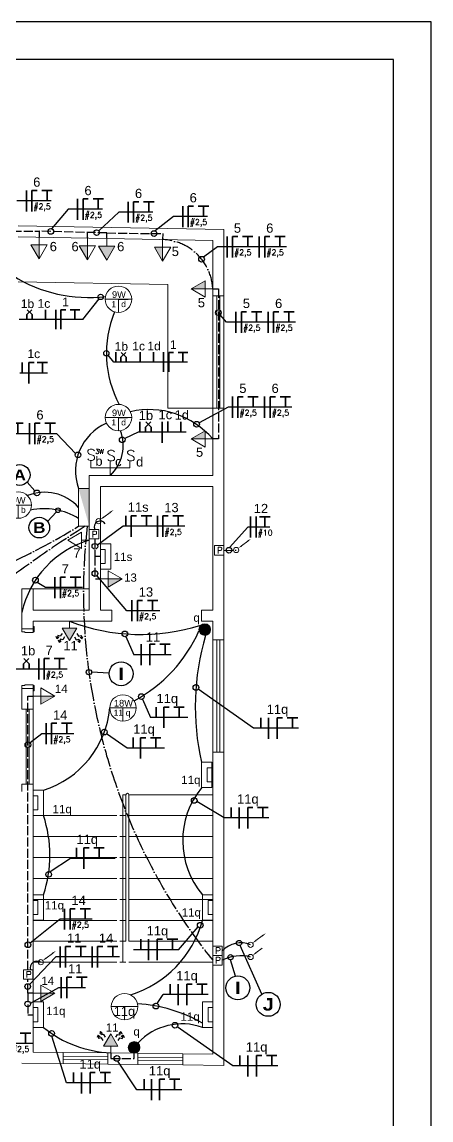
# Model space of a CAD drawing. Header units: millimetres. Extents: x 18652 to 51407, y 18252 to 30404.
# Drawn here: x 34744 to 35291, y 19754 to 21222 of the extents above; entities that cross this region are included whole.
import ezdxf
from ezdxf.enums import TextEntityAlignment as Align

# ---------------------------------------------------------------- set-up
doc = ezdxf.new("R2010")
doc.units = ezdxf.units.MM
doc.linetypes.add('ACAD_ISO02W100', pattern=[15, 12, -3])
doc.linetypes.add('ACAD_ISO04W100', pattern=[30, 24, -3, 0, -3])
for name, color, linetype, lineweight in [('ARQ09252C', 252, 'Continuous', 9), ('EJEL05130C', 130, 'Continuous', 30), ('EJEL0550C', 50, 'Continuous', 35), ('EJEL0580C', 80, 'Continuous', 9), ('EJEL09210C', 210, 'Continuous', 9), ('EJEL25170C', 170, 'Continuous', 25), ('EJEL25170T', 170, 'ACAD_ISO02W100', 25), ('EJEL25170TP', 1, 'ACAD_ISO04W100', 25), ('EJEL3040C', 40, 'Continuous', 9), ('EJELFORMATO', 170, 'Continuous', 25)]:
    doc.layers.add(name, color=color, linetype=linetype, lineweight=lineweight)
doc.styles.add('M_abG50', font='', dxfattribs={"width": 1.1, "height": 0.13})
doc.styles.add('ROMANSI', font='RomanS')
doc.styles.add('SR60', font='simplex', dxfattribs={"height": 0.15})
doc.styles.add('SR80', font='SIMPLEX', dxfattribs={"height": 0.1})
doc.styles.get("Standard").update_dxf_attribs({"font": 'arial.ttf'})
doc.styles.get('M_abG50').set_extended_font_data('Arial Black')

# ---------------------------------------------------------------- blocks, each defined once
blk = doc.blocks.new('arandext')
at = {"layer": 'EJEL0580C', "linetype": 'Continuous'}
for p, q in [((0, 10), (0, 18)), ((0, -10), (0, 10)), ((0, -10), (0, -18))]:
    blk.add_line(p, q, dxfattribs=at)
blk.add_lwpolyline([(0, 18), (14.5, 18), (14.5, -18), (0, -18)], dxfattribs=at)
at = {"layer": 'EJEL0580C'}
blk.add_lwpolyline([(0, 10), (6.5, 10), (6.5, -10), (0, -10)], dxfattribs=at)
blk = doc.blocks.new('TYFYTFTY')
at = {"layer": 'EJEL0580C'}
for q in [(-208, 0), (208, 0), (0, -208)]:
    blk.add_line((0, 0), q, dxfattribs=at)
blk.add_circle((0, 0), 208, dxfattribs=at)
blk = doc.blocks.new('A$C30B02EAA')
at = {"layer": 'EJEL0580C'}
h = blk.add_hatch(color=256, dxfattribs=at)
h.dxf.hatch_style = 1
h.paths.add_polyline_path([(0, 0), (0, -16.9), (28.7, 0)])
for p, q in [((0, 0), (-15.9, 0)), ((0, 0), (0, 16.9)), ((0, 16.9), (0, -16.9)), ((0, 16.9), (28.7, 0)), ((28.7, 0), (0, -16.9)), ((0, 0), (28.7, 0))]:
    blk.add_line(p, q, dxfattribs=at)
blk = doc.blocks.new('A$C358D43A7')
at = {"layer": 'EJEL0580C'}
for p, q in [((0, 0), (-15.9, 0)), ((0, 0), (0, 16.9)), ((0, 16.9), (0, -16.9)), ((0, 16.9), (28.7, 0)), ((28.7, 0), (0, -16.9))]:
    blk.add_line(p, q, dxfattribs=at)
blk = doc.blocks.new('A$C5CDA3447')
at = {"layer": 'EJEL0580C'}
blk.add_line((6.6, 0), (-6.6, 0), dxfattribs=at)
at = {"layer": 'EJEL0580C', "style": 'SR80'}
blk.add_text('S', height=21.2, rotation=270, dxfattribs=at).set_placement((6.6, 7.4))
blk = doc.blocks.new('A$C324C5FD7')
at = {"layer": 'EJEL0580C', "ltscale": 0.015}
h = blk.add_hatch(color=256, dxfattribs=at)
h.dxf.hatch_style = 1
h.paths.add_polyline_path([(11.5, 0, 1), (-11.5, 0, 1)])
at = {"layer": 'EJEL0580C'}
blk.add_circle((0, 0), 11.5, dxfattribs=at)
blk = doc.blocks.new('A$C3819068E')
at = {"layer": 'EJEL0580C', "ltscale": 0.015}
h = blk.add_hatch(color=256, dxfattribs=at)
h.dxf.hatch_style = 1
h.paths.add_polyline_path([(11.5, 0, 1), (-11.5, 0, 1)])
at = {"layer": 'EJEL0580C'}
blk.add_circle((0, 0), 11.5, dxfattribs=at)
blk.add_blockref('A$C324C5FD7', (0, 0), dxfattribs=at)
blk = doc.blocks.new('A$C15267267')
at = {"layer": 'EJEL0580C'}
for p, q in [((-37, -21.2), (-37, 0)), ((37, 0), (-37, 0)), ((37, -21.2), (37, 0)), ((37, -21.2), (-37, -21.2))]:
    blk.add_line(p, q, dxfattribs=at)
blk.add_solid([(37, 0), (37, -21.2), (-37, -21.2)], dxfattribs=at)
blk = doc.blocks.new('A$C51C8040F')
at = {"layer": 'EJEL0580C'}
h = blk.add_hatch(color=256, dxfattribs=at)
h.dxf.hatch_style = 1
h.paths.add_polyline_path([(0, -16.9), (28.7, 0), (0, 16.9)])
for p, q in [((0, 0), (-15.9, 0)), ((0, 0), (0, 16.9)), ((0, 16.9), (0, -16.9)), ((0, 16.9), (28.7, 0)), ((28.7, 0), (0, -16.9))]:
    blk.add_line(p, q, dxfattribs=at)
blk = doc.blocks.new('A$C71E37391')
at = {"layer": 'EJEL0550C', "ltscale": 0.015}
for p, q in [((7, 14), (-7, 14)), ((0, 0), (0, 14))]:
    blk.add_line(p, q, dxfattribs=at)
blk = doc.blocks.new('A$C1116134A')
at = {"layer": 'EJEL0550C', "ltscale": 0.015}
for p, q in [((0, -14), (0, 14)), ((0, 14), (7, 14))]:
    blk.add_line(p, q, dxfattribs=at)
blk = doc.blocks.new('A$C33D512FD')
at = {"layer": 'EJEL0550C', "ltscale": 0.015}
for p, q in [((-3.8, 7), (3.3, 14)), ((-3.8, 0), (-3.8, 7)), ((3.8, 7), (-3.3, 14)), ((3.8, 0), (3.8, 7))]:
    blk.add_line(p, q, dxfattribs=at)
blk = doc.blocks.new('A$C633F4938')
at = {"layer": 'EJEL0580C', "linetype": 'ByBlock', "lineweight": -2}
blk.add_line((10.5, 8.1), (22.8, 17.5), dxfattribs=at)
at = {"layer": 'EJEL0580C'}
blk.add_circle((0, 0), 5.13, dxfattribs=at)
for points in [[(21.9, 18.6), (29.5, 22.3), (23.6, 16.4)], [(11.3, 7), (3.7, 3.3), (9.6, 9.2)]]:
    blk.add_solid(points, dxfattribs=at)
blk = doc.blocks.new('A$C4247474B')
at = {"layer": 'EJEL0580C'}
for p, q in [((0, 0), (31.7, 0)), ((0, 0), (0, -31.7)), ((31.7, 0), (31.7, -31.7)), ((0, -31.7), (31.7, -31.7))]:
    blk.add_line(p, q, dxfattribs=at)
at = {"layer": 'EJEL0580C', "style": 'SR80'}
blk.add_text('P', height=21.2, rotation=270, dxfattribs=at).set_placement((5.5, -8.3))
blk = doc.blocks.new('A$C1F842686')
at = {"layer": 'EJEL0580C', "linetype": 'ByBlock', "lineweight": -2}
blk.add_line((10.5, 8.1), (22.8, 17.5), dxfattribs=at)
at = {"layer": 'EJEL0580C'}
blk.add_circle((0, 0), 5.13, dxfattribs=at)
blk.add_solid([(11.3, 7), (3.7, 3.3), (9.6, 9.2)], dxfattribs=at)
blk = doc.blocks.new('Tomada para iluminação de emergência')
at = {"layer": 'EJEL25170TP'}
for p, q in [((-0.221, 0.313), (-0.238, 0.272)), ((-0.207, 0.254), (-0.221, 0.313)), ((-0.221, 0.313), (-0.188, 0.284)), ((-0.163, 0.265), (-0.207, 0.254)), ((-0.179, 0.376), (-0.195, 0.335)), ((-0.165, 0.317), (-0.179, 0.376)), ((-0.179, 0.376), (-0.146, 0.346)), ((-0.121, 0.327), (-0.165, 0.317)), ((-0.132, 0.217), (-0.163, 0.265)), ((-0.09, 0.279), (-0.121, 0.327)), ((0.089, 0.279), (0.12, 0.327)), ((0.12, 0.327), (0.164, 0.317)), ((0.131, 0.217), (0.162, 0.265)), ((0.178, 0.376), (0.145, 0.346)), ((0.162, 0.265), (0.207, 0.254)), ((0.164, 0.317), (0.178, 0.376)), ((0.178, 0.376), (0.195, 0.335)), ((0.22, 0.313), (0.187, 0.284)), ((0.207, 0.254), (0.22, 0.313)), ((0.22, 0.313), (0.237, 0.272))]:
    blk.add_line(p, q, dxfattribs=at)
at = {"layer": 'EJEL0580C', "xscale": 0.0076, "yscale": 0.0076, "zscale": 0.0076, "rotation": 90}
blk.add_blockref('A$C51C8040F', (0, 0.121), dxfattribs=at)

msp = doc.modelspace()

# ---------------------------------------------------------------- linework, layer by layer
at = {"layer": 'ARQ09252C'}
for p, q in [((35014.3, 20944.6), (34739.4, 20949.5)), ((35014.3, 20855.6), (35014.3, 20944.6)), ((34999.3, 20929.9), (34739.4, 20934.5)), ((34999.3, 20855.7), (34999.3, 20929.9)), ((34939.3, 20870.9), (34739.4, 20874.5)), ((34939.3, 20870.9), (34939.3, 20705.7)), ((34999.3, 20855.7), (35014.3, 20855.6)), ((34999.3, 20855.7), (34999.3, 20705.7)), ((35004.8, 20855.7), (35004.8, 20705.6)), ((35008.8, 20855.6), (35008.8, 20705.6)), ((35014.3, 20705.6), (35014.3, 20855.6)), ((34939.3, 20705.7), (34999.3, 20705.7)), ((34999.3, 20615.7), (34999.3, 20705.7)), ((34999.3, 20705.7), (35014.3, 20705.6)), ((35014.3, 20395.7), (35014.3, 20705.6)), ((34834.3, 20615.7), (34999.3, 20615.7)), ((34834.3, 20615.7), (34834.3, 20463.8)), ((35014.3, 20435.7), (35014.3, 20615.7)), ((34849.3, 20435.7), (34849.3, 20600.7)), ((34849.3, 20600.7), (34999.3, 20600.7)), ((34999.3, 20435.7), (34999.3, 20600.7)), ((34744.3, 20463.8), (34744.3, 20410.7)), ((34744.3, 20463.8), (34759.3, 20463.8)), ((34759.3, 20435.7), (34759.3, 20463.8)), ((34759.3, 20463.8), (34834.3, 20463.8)), ((34834.3, 20463.8), (34834.3, 20435.7)), ((34834.3, 20435.7), (34759.3, 20435.7)), ((34864.3, 20435.7), (34849.3, 20435.7)), ((34864.3, 20435.7), (34864.3, 20420.7)), ((34984.3, 20435.7), (34999.3, 20435.7)), ((34984.3, 20435.7), (34984.3, 20420.7)), ((34759.3, 20410.7), (34744.3, 20410.7)), ((34984.3, 20420.7), (34999.3, 20420.7)), ((34999.3, 20420.7), (34999.3, 20395.7)), ((34999.3, 20395.7), (35014.3, 20395.7)), ((34999.3, 20395.7), (34999.3, 20245.7)), ((35004.8, 20395.7), (35004.8, 20245.7)), ((35008.8, 20395.7), (35008.8, 20245.7)), ((35014.3, 20245.7), (35014.3, 20395.7)), ((34744.3, 20330.7), (34744.3, 20302.9)), ((34759.3, 20330.7), (34744.3, 20330.7)), ((34744.3, 20302.9), (34759.3, 20302.9)), ((34749.8, 20302.9), (34749.8, 20202.9)), ((34753.8, 20302.9), (34753.8, 20202.9)), ((34759.3, 20302.9), (34759.3, 20202.9)), ((34999.3, 19842), (34999.3, 20245.7)), ((34999.3, 20245.7), (35014.3, 20245.7)), ((35014.3, 19826.8), (35014.3, 20245.7)), ((34744.3, 20202.9), (34744.3, 20192.9)), ((34744.3, 20202.9), (34759.3, 20202.9)), ((34799.3, 19844.1), (34759.3, 19844.5)), ((34799.3, 19844.1), (34799.2, 19829.1)), ((34799.3, 19844.1), (34859.3, 19843.5)), ((34799.3, 19838.6), (34859.3, 19838)), ((34859.3, 19843.5), (34859.2, 19828.5)), ((34899.3, 19843), (34859.3, 19843.5)), ((34899.3, 19843), (34899.2, 19828)), ((34899.3, 19843), (34959.3, 19842.4)), ((34899.3, 19837.5), (34959.3, 19836.9)), ((34959.3, 19842.4), (34959.2, 19827.4)), ((34999.3, 19842), (34959.3, 19842.4)), ((34799.2, 19829.1), (34744.3, 19829.7)), ((34799.2, 19834.6), (34859.2, 19834)), ((34799.2, 19829.1), (34859.2, 19828.5)), ((34899.2, 19828), (34859.2, 19828.5)), ((34899.2, 19833.5), (34959.2, 19832.9)), ((34899.2, 19828), (34959.2, 19827.4)), ((35014.3, 19826.8), (34959.2, 19827.4))]:
    msp.add_line(p, q, dxfattribs=at)
at = {"layer": 'ARQ09252C', "ltscale": 0.03}
for p, q in [((34879.3, 19964.7), (34879.3, 20188.7)), ((34871.3, 20160.7), (34759.3, 20160.7)), ((34879.3, 20160.7), (34875.3, 20160.7)), ((34871.3, 20132.7), (34759.3, 20132.7)), ((34879.3, 20132.7), (34875.3, 20132.7)), ((34871.3, 20104.7), (34759.3, 20104.7)), ((34879.3, 20104.7), (34875.3, 20104.7)), ((34871.3, 20076.7), (34759.3, 20076.7)), ((34879.3, 20076.7), (34875.3, 20076.7)), ((34871.3, 20048.7), (34759.3, 20048.7)), ((34879.3, 20048.7), (34875.3, 20048.7)), ((34871.3, 20020.7), (34759.3, 20020.7)), ((34879.3, 20020.7), (34875.3, 20020.7)), ((34871.3, 19992.7), (34759.3, 19992.7)), ((34879.3, 19992.7), (34875.3, 19992.7)), ((34871.3, 19964.7), (34759.3, 19964.7)), ((34879.3, 19964.7), (34875.3, 19964.7)), ((34883.3, 19964.7), (34879.3, 19964.7)), ((34999.3, 19964.7), (34887.3, 19964.7))]:
    msp.add_line(p, q, dxfattribs=at)
at = {"layer": 'ARQ09252C', "ltscale": 15}
for p, q in [((34883.3, 20188.7), (34879.3, 20188.7)), ((34883.3, 19992.7), (34883.3, 20188.7)), ((34887.3, 19992.7), (34887.3, 20188.7)), ((34999.3, 20188.7), (34887.3, 20188.7)), ((34883.3, 20160.7), (34879.3, 20160.7)), ((34999.3, 20160.7), (34887.3, 20160.7)), ((34883.3, 20132.7), (34879.3, 20132.7)), ((34999.3, 20132.7), (34887.3, 20132.7)), ((34883.3, 20104.7), (34879.3, 20104.7)), ((34999.3, 20104.7), (34887.3, 20104.7)), ((34883.3, 20076.7), (34879.3, 20076.7)), ((34999.3, 20076.7), (34887.3, 20076.7)), ((34883.3, 20048.7), (34879.3, 20048.7)), ((34999.3, 20048.7), (34887.3, 20048.7)), ((34883.3, 20020.7), (34879.3, 20020.7)), ((34999.3, 20020.7), (34887.3, 20020.7)), ((34883.3, 19992.7), (34879.3, 19992.7)), ((34999.3, 19992.7), (34887.3, 19992.7))]:
    msp.add_line(p, q, dxfattribs=at)
at = {"layer": 'ARQ09252C'}
for points in [[(34759.3, 20410.7), (34744.3, 20410.7), (34744.3, 20406.7), (34748.3, 20406.7), (34748.3, 20405.7), (34759.3, 20405.7), (34759.3, 20410.7)], [(34864.3, 20420.7), (34759.3, 20420.7), (34759.3, 20410.7)], [(34759.3, 20330.7), (34744.3, 20330.7), (34744.3, 20334.7), (34748.3, 20334.7), (34748.3, 20335.7), (34759.3, 20335.7), (34759.3, 20330.7)], [(34759.3, 20330.7), (34759.3, 20302.9)], [(34759.3, 20202.9), (34759.3, 19844.5)]]:
    msp.add_lwpolyline(points, dxfattribs=at)
for points in [[(34760.8, 20406.7), (34760.8, 20413.7), (34759.3, 20413.7), (34759.3, 20406.7)], [(34760.8, 20327.7), (34760.8, 20334.7), (34759.3, 20334.7), (34759.3, 20327.7)]]:
    msp.add_lwpolyline(points, close=True, dxfattribs=at)
at = {"layer": 'ARQ09252C', "ltscale": 15}
msp.add_arc((34885.3, 20188.7), 2, 0, 180, dxfattribs=at)
at = {"layer": 'EJEL05130C', "ltscale": 0.2}
for p, q in [((34783.4, 20982.7), (34737.6, 20982.7)), ((34806.1, 20971.5), (34783.8, 20945.6)), ((34851.9, 20971.5), (34806.1, 20971.5)), ((34873.6, 20967.7), (34846.9, 20942.9)), ((34919.4, 20967.7), (34873.6, 20967.7)), ((34946.7, 20961.8), (34922.2, 20942.6)), ((34992.5, 20961.8), (34946.7, 20961.8)), ((35005.8, 20921.3), (34987, 20907.6)), ((35097.8, 20921.3), (35005.8, 20921.3)), ((34825.6, 20824.2), (34847.3, 20851.6)), ((34825.6, 20824.2), (34740.5, 20824.3)), ((35017.8, 20820.5), (35009.3, 20830.4)), ((35109.7, 20820.5), (35017.8, 20820.5)), ((34867.2, 20767.2), (34859.4, 20776.4)), ((34965.5, 20767.2), (34867.2, 20767.2)), ((34778.6, 20752.5), (34741.5, 20752.5)), ((35019.8, 20706.9), (34981, 20686.1)), ((35105, 20706.9), (35019.8, 20706.9)), ((34790.7, 20671.5), (34704.7, 20671.5)), ((34815.9, 20645), (34790.7, 20671.5)), ((34899.6, 20673.4), (34881.8, 20664.9)), ((34963.8, 20673.4), (34899.6, 20673.4)), ((34962.2, 20547.6), (34879.8, 20547.6)), ((35046.3, 20546.5), (35021.6, 20519.3)), ((35075.6, 20546.5), (35046.3, 20546.5)), ((34775.7, 20465.6), (34764.8, 20472.7)), ((34825.1, 20465.6), (34775.7, 20465.6)), ((34928.6, 20434.6), (34884.5, 20434.6)), ((34943.8, 20375.9), (34893.9, 20375.9)), ((34804.8, 20356.7), (34721.8, 20356.7)), ((34860.8, 20351.4), (34837.4, 20352.6)), ((34965.9, 20292), (34915.9, 20292)), ((34813.5, 20270.2), (34770.9, 20270.2)), ((35113.9, 20277.6), (35054, 20277.6)), ((34934.7, 20251), (34884.8, 20251)), ((35074.4, 20157.7), (35014.5, 20157.7)), ((34868.9, 20103.5), (34809, 20103.5)), ((34838.1, 20022.3), (34795.5, 20022.3)), ((35064.9, 19922), (35036, 19987.2)), ((34754.6, 19934.9), (34789.6, 19971.8)), ((34832.2, 19971.8), (34789.6, 19971.8)), ((34874.9, 19971.8), (34832.2, 19971.8)), ((34953.5, 19981.4), (34893.6, 19981.4)), ((35029.8, 19946.2), (35023.1, 19967.8)), ((34924.9, 19909.5), (34933.1, 19921.4)), ((34993.1, 19921.4), (34933.1, 19921.4)), ((34758.3, 19856), (34708.9, 19856)), ((35086.1, 19826), (35026.2, 19826)), ((34863.7, 19803.3), (34803.8, 19803.3)), ((34957.9, 19794.3), (34898, 19794.3))]:
    msp.add_line(p, q, dxfattribs=at)
at = {"layer": 'EJEL05130C'}
for p, q in [((34873.3, 20851.2), (34886.2, 20851.2)), ((34873.3, 20693), (34885.3, 20693)), ((34761.7, 20595.1), (34751.4, 20606.6)), ((34790.3, 20567), (34778.5, 20554.2)), ((34879.8, 20547.6), (34845.4, 20522.2)), ((34884.5, 20434.6), (34844.5, 20481.8)), ((34883.1, 20400.3), (34893.9, 20375.9)), ((35054, 20277.6), (34979.9, 20329.9)), ((34905.2, 20316.4), (34915.9, 20292)), ((34770.9, 20270.2), (34755.3, 20257.9)), ((34884.8, 20251), (34857.5, 20270.3)), ((35014.5, 20157.7), (34978.1, 20179.7)), ((34809, 20103.5), (34782, 20085.5)), ((34795.5, 20022.3), (34755.3, 19990.4)), ((34953.5, 19981.4), (34979.6, 20011.9)), ((34755.6, 19910), (34793.5, 19930.8)), ((34793.5, 19930.8), (34829.1, 19930.8)), ((35026, 19826), (34951.9, 19878.3)), ((34803.8, 19803.3), (34784.3, 19865.7)), ((34898, 19794.3), (34872.4, 19832.3))]:
    msp.add_line(p, q, dxfattribs=at)
at = {"layer": 'EJEL05130C', "ltscale": 0.001}
for centre, radius in [((34782.8, 20941.9), 3.8), ((34844.1, 20940.3), 3.8), ((34920.8, 20939.1), 3.8), ((34984.4, 20904.8), 3.8), ((34849.5, 20854.4), 3.54), ((35006.8, 20833.3), 3.8), ((34857.1, 20779), 3.54), ((34977.7, 20684.2), 3.8), ((34878.3, 20663.4), 3.8), ((34819.2, 20643.1), 3.8), ((34764.3, 20592.3), 3.8), ((34792.4, 20569.1), 3.03), ((34841.8, 20520.9), 3.8), ((35021, 20515.6), 3.8), ((34841.8, 20484.5), 3.8), ((34762.3, 20475.6), 3.8), ((34881.8, 20403.8), 3.8), ((34833.8, 20352.6), 3.53), ((34903.9, 20319.9), 3.8), ((34976.8, 20332.1), 3.8), ((34854.4, 20272.5), 3.8), ((34752.3, 20255.6), 3.8), ((34974.5, 20181), 3.8), ((34780, 20082.2), 3.8), ((34982.6, 20014.2), 3.8), ((34752.3, 19988), 3.8), ((35034.5, 19990.4), 3.53), ((35023.1, 19971.4), 3.53), ((34752, 19932.2), 3.8), ((34752, 19908.9), 3.8), ((34923.4, 19906), 3.8), ((34948.8, 19880.5), 3.8), ((34783.9, 19869.5), 3.8), ((34871.2, 19836), 3.8)]:
    msp.add_circle(centre, radius, dxfattribs=at)
at = {"layer": 'EJEL05130C'}
for centre, radius in [((34741.3, 20616.3), 13.9), ((34767.5, 20545.9), 13.8), ((34876.8, 20350.5), 16), ((35032.8, 19930.4), 16), ((35073.5, 19908.4), 16)]:
    msp.add_circle(centre, radius, dxfattribs=at)
at = {"layer": 'EJEL0550C', "ltscale": 0.015}
for p, q in [((34750.2, 20968.7), (34750.2, 20996.8)), ((34818.7, 20957.4), (34818.7, 20985.5)), ((34886.2, 20953.7), (34886.2, 20981.7)), ((34959.3, 20947.8), (34959.3, 20975.9)), ((35018.4, 20907.3), (35018.4, 20935.3)), ((35061.5, 20907.3), (35061.5, 20935.3)), ((34775.6, 20824.2), (34775.6, 20837.3)), ((34789.4, 20811.1), (34789.4, 20837.3)), ((35030.3, 20806.5), (35030.3, 20834.6)), ((35073.4, 20806.5), (35073.4, 20834.6)), ((34869.6, 20767.2), (34869.6, 20780.3)), ((34902.2, 20767.2), (34902.2, 20780.3)), ((34919.9, 20767.2), (34919.9, 20780.3)), ((34933.6, 20754.1), (34933.6, 20780.3)), ((34744.7, 20752.5), (34744.7, 20766.6)), ((34753.6, 20766.6), (34760.6, 20766.6)), ((34753.6, 20752.5), (34753.6, 20766.6)), ((34778.6, 20766.6), (34764.6, 20766.6)), ((34771.6, 20752.5), (34771.6, 20766.6)), ((34771.6, 20766.6), (34778.6, 20766.6)), ((34753.6, 20738.5), (34753.6, 20752.5)), ((35025.6, 20692.9), (35025.6, 20721)), ((35068.7, 20692.9), (35068.7, 20721)), ((34754.4, 20657.4), (34754.4, 20685.5)), ((34901.9, 20673.4), (34901.9, 20687.4)), ((34931.7, 20659.4), (34931.7, 20687.4)), ((34939.3, 20673.6), (34939.3, 20687.7)), ((34956.8, 20673.4), (34956.8, 20687.4)), ((34883.1, 20547.6), (34883.1, 20561.6)), ((34925.4, 20533.5), (34925.4, 20561.6)), ((35049.9, 20532.5), (35049.9, 20560.6)), ((35057.2, 20532.5), (35057.2, 20560.6)), ((34788.3, 20451.6), (34788.3, 20479.7)), ((34891.3, 20420.6), (34891.3, 20448.7)), ((34903.7, 20361.9), (34903.7, 20389.9)), ((34766.7, 20342.7), (34766.7, 20370.7)), ((34923.9, 20292), (34923.9, 20306)), ((34776.7, 20256.2), (34776.7, 20284.2)), ((35063.4, 20277.6), (35063.4, 20291.6)), ((35074, 20263.6), (35074, 20291.6)), ((34892.8, 20251), (34892.8, 20265.1)), ((35023.9, 20157.7), (35023.9, 20171.7)), ((35034.5, 20143.6), (35034.5, 20171.7)), ((34817, 20103.5), (34817, 20117.6)), ((34801.3, 20008.3), (34801.3, 20036.3)), ((34795.4, 19957.8), (34795.4, 19985.8)), ((34838, 19957.8), (34838, 19985.8)), ((34903, 19981.4), (34903, 19995.4)), ((34913.6, 19967.4), (34913.6, 19995.4)), ((34796.8, 19916.8), (34796.8, 19944.8)), ((34942.5, 19921.4), (34942.5, 19935.5)), ((34953.1, 19907.4), (34953.1, 19935.5)), ((35035.6, 19826), (35035.6, 19840)), ((35046.2, 19812), (35046.2, 19840)), ((34813.2, 19803.3), (34813.2, 19817.3)), ((34823.8, 19789.2), (34823.8, 19817.3)), ((34907.5, 19794.3), (34907.5, 19808.3)), ((34917.6, 19780.2), (34917.6, 19808.3))]:
    msp.add_line(p, q, dxfattribs=at)
at = {"layer": 'EJEL0580C'}
for p, q in [((34836.2, 20635.5), (34836.2, 20626)), ((34836.2, 20626), (34888.7, 20626)), ((34862.4, 20626), (34862.4, 20618.1)), ((34862.4, 20618.1), (34862.4, 20615.7))]:
    msp.add_line(p, q, dxfattribs=at)
at = {"layer": 'EJEL25170C'}
for centre, radius, start, end in [((34832.7, 21041.7), 188.1, 237.6496, 277.1412), ((35001.2, 20779), 144.1, 157.4686, 208.3268), ((34914.4, 20592.3), 111.4, 40.3583, 103.0942), ((34885.9, 20621.7), 70.1, 114.1863, 199.6502), ((34824.8, 20655.5), 54.8, 313.4213, 21.3449), ((34774.6, 20532.3), 60.9, 41.9262, 112.0813), ((34774, 20483.7), 87.4, 58.2644, 102.0691), ((34848.7, 20546.9), 7.84, 29.1235, 206.908), ((34870.6, 20404.9), 129.3, 106.3119, 167.6346), ((34903.3, 20668.7), 265.7, 248.939, 287.5327), ((34802.1, 20486.6), 195.3, 298.115, 336.2424), ((35314.7, 20306.5), 338.7, 163.6822, 192.6741), ((34734.7, 20316.4), 127.5, 287.4987, 354.7319), ((35071.6, 20127.3), 112.4, 140.9616, 220.1175), ((34614.7, 20107.8), 167, 341.5209, 18.4791), ((34844.9, 20060.1), 146.2, 287.8577, 344.3656), ((35037.1, 19955.8), 34.8, 68.3078, 136.133), ((35036.7, 19919.7), 53.6, 75.6982, 117.466), ((34764.5, 19957), 9.26, 56.3359, 195.6889), ((34887.9, 19713.2), 196.1, 60.107, 86.8294), ((34958.2, 19801.9), 80.4, 70.0749, 137.0556), ((34869.8, 19997.4), 154.1, 231.1164, 267.4545)]:
    msp.add_arc(centre, radius, start, end, dxfattribs=at)
at = {"layer": 'EJEL25170T'}
for p, q in [((34716.7, 20942.4), (34767.4, 20942.3)), ((34857.8, 20939.9), (34767.1, 20942.3)), ((34767.4, 20942.3), (34767.1, 20934)), ((34831.8, 20932.9), (34831.8, 20939.9)), ((34857.6, 20932.4), (34857.8, 20939.9)), ((34857.8, 20939.9), (34932.3, 20939)), ((34932.4, 20939), (34932.3, 20931.1)), ((34999.3, 20865), (35006.8, 20865)), ((35006.8, 20865), (35006.8, 20664.5)), ((35006.8, 20664.5), (34999.3, 20664.5)), ((34841.7, 20530.7), (34841.8, 20507.3)), ((35014.3, 20515.5), (35030.6, 20515.7)), ((34841.8, 20507.3), (34841.8, 20477.3)), ((34849.3, 20507.3), (34842.4, 20507.3)), ((34842.4, 20477.3), (34849.3, 20477.3)), ((34752.3, 20320.7), (34759.3, 20320.7)), ((34752.3, 19954.5), (34752.3, 20320.7)), ((34752, 19923.3), (34752, 19942)), ((34752, 19923.3), (34752, 19942)), ((34759.3, 19923.3), (34752, 19923.3)), ((34752, 19923.3), (34752, 19894.5)), ((34759.3, 19923.3), (34752, 19923.3)), ((34752, 19923.3), (34752, 19894.5)), ((34752, 19894.5), (34759.3, 19894.5)), ((34752, 19894.5), (34759.3, 19894.5)), ((34862.9, 19843.5), (34862.9, 19836)), ((34894.2, 19836), (34894.2, 19843)), ((34862.9, 19836), (34894.2, 19836))]:
    msp.add_line(p, q, dxfattribs=at)
at = {"layer": 'EJEL25170TP'}
for centre, radius, start, end in [((34930, 20861.7), 69.4, 2.7326, 88.0601), ((34356.4, 21299.5), 883.2, 254.4169, 301.661), ((35673.9, 19205.9), 1585.7, 122.1989, 152.3443), ((35614.5, 20459.7), 788, 173.5833, 218.6759)]:
    msp.add_arc(centre, radius, start, end, dxfattribs=at)
at = {"layer": 'EJELFORMATO', "color": 7}
msp.add_lwpolyline([(31086.1, 18252), (35291.1, 18252), (35291.1, 21222), (31086.1, 21222)], close=True, dxfattribs=at)
at = {"layer": 'EJELFORMATO'}
msp.add_lwpolyline([(35241.1, 18302), (35241.1, 21172), (31211.1, 21172), (31211.1, 18302)], close=True, dxfattribs=at)

# ---------------------------------------------------------------- block references
at = {"layer": 'EJEL0550C'}
for name, p in [('A$C1116134A', (34757.5, 20982.7)), ('A$C71E37391', (34777.8, 20982.7)), ('A$C1116134A', (34826, 20971.5)), ('A$C71E37391', (34846.3, 20971.5)), ('A$C1116134A', (34893.5, 20967.7)), ('A$C71E37391', (34913.8, 20967.7)), ('A$C1116134A', (34966.6, 20961.8)), ('A$C71E37391', (34986.9, 20961.8)), ('A$C1116134A', (35025.7, 20921.3)), ('A$C71E37391', (35046, 20921.3)), ('A$C1116134A', (35068.8, 20921.3)), ('A$C71E37391', (35089.1, 20921.3)), ('A$C1116134A', (35037.6, 20820.5)), ('A$C71E37391', (35057.9, 20820.5)), ('A$C1116134A', (35080.7, 20820.5)), ('A$C71E37391', (35101.1, 20820.5)), ('A$C1116134A', (35032.9, 20706.9)), ('A$C71E37391', (35053.2, 20706.9)), ('A$C1116134A', (35076, 20706.9)), ('A$C71E37391', (35096.4, 20706.9)), ('A$C71E37391', (34738.9, 20671.5)), ('A$C1116134A', (34761.7, 20671.5)), ('A$C71E37391', (34782, 20671.5)), ('A$C33D512FD', (34913.2, 20673.4)), ('A$C1116134A', (34890.3, 20547.6)), ('A$C71E37391', (34910.7, 20547.6)), ('A$C1116134A', (34932.6, 20547.6)), ('A$C71E37391', (34953, 20547.6)), ('A$C71E37391', (35069, 20546.5)), ('A$C1116134A', (34795.6, 20465.6)), ('A$C71E37391', (34815.9, 20465.6)), ('A$C1116134A', (34898.6, 20434.6)), ('A$C71E37391', (34918.9, 20434.6)), ('A$C1116134A', (34915.3, 20375.9)), ('A$C71E37391', (34935.6, 20375.9)), ('A$C33D512FD', (34750.3, 20356.7)), ('A$C1116134A', (34774, 20356.7)), ('A$C71E37391', (34794.3, 20356.7)), ('A$C1116134A', (34933.9, 20292)), ('A$C71E37391', (34954.3, 20292)), ('A$C1116134A', (34783.9, 20270.2)), ('A$C71E37391', (34804.3, 20270.2)), ('A$C1116134A', (35085.5, 20277.6)), ('A$C71E37391', (35105.9, 20277.6)), ('A$C1116134A', (34902.8, 20251)), ('A$C71E37391', (34923.1, 20251)), ('A$C1116134A', (35046, 20157.7)), ('A$C71E37391', (35066.3, 20157.7)), ('A$C1116134A', (34827, 20103.5)), ('A$C71E37391', (34847.3, 20103.5)), ('A$C1116134A', (34808.6, 20022.3)), ('A$C71E37391', (34828.9, 20022.3)), ('A$C1116134A', (34802.7, 19971.8)), ('A$C71E37391', (34823, 19971.8)), ('A$C1116134A', (34845.3, 19971.8)), ('A$C71E37391', (34865.6, 19971.8)), ('A$C1116134A', (34925.1, 19981.4)), ('A$C71E37391', (34945.5, 19981.4)), ('A$C1116134A', (34804.1, 19930.8)), ('A$C71E37391', (34824.4, 19930.8)), ('A$C1116134A', (34964.7, 19921.4)), ('A$C71E37391', (34985, 19921.4)), ('A$C71E37391', (34749.1, 19856)), ('A$C1116134A', (35057.7, 19826)), ('A$C71E37391', (35078.1, 19826)), ('A$C1116134A', (34835.3, 19803.3)), ('A$C71E37391', (34855.7, 19803.3)), ('A$C1116134A', (34928.1, 19794.3)), ('A$C71E37391', (34948.4, 19794.3))]:
    msp.add_blockref(name, p, dxfattribs=at)
at = {"layer": 'EJEL0550C', "xscale": 0.9328630995011489, "yscale": 0.9328630995011489, "zscale": 0.9328630995011489}
for name, p in [('A$C33D512FD', (34754.5, 20824.2)), ('A$C1116134A', (34796.2, 20824.2)), ('A$C71E37391', (34815.2, 20824.2)), ('A$C33D512FD', (34880, 20767.2)), ('A$C1116134A', (34940.4, 20767.2)), ('A$C71E37391', (34959.4, 20767.2))]:
    msp.add_blockref(name, p, dxfattribs=at)
at = {"layer": 'EJEL0580C'}
for name, p, xscale, yscale, zscale, rotation in [('A$C30B02EAA', (34767.1, 20923.8), 0.645886, 0.645886, 0.645886, 270), ('A$C30B02EAA', (34831.8, 20922.6), 0.645886, 0.645886, 0.645886, 270), ('A$C51C8040F', (34857.6, 20922.2), 0.645886, 0.645886, 0.645886, 270), ('A$C30B02EAA', (34932.3, 20920.8), 0.645886, 0.645886, 0.645886, 270), ('A$C30B02EAA', (34989.1, 20865), 0.645886, 0.645886, 0.645886, 180), ('A$C30B02EAA', (34989.1, 20664.5), 0.645886, 0.645886, 0.645886, 180), ('A$C5CDA3447', (34862.4, 20630.5), 0.67988, 0.67988, 0.67988, 90), ('A$C5CDA3447', (34888.7, 20630.5), 0.67988, 0.67988, 0.67988, 89.99999999999999), ('A$C15267267', (34819.9, 20572.9), 0.67988, 0.67988, 0.67988, 90), ('A$C358D43A7', (34824.1, 20529), 0.645886, 0.645886, 0.645886, 180), ('arandext', (34998, 20215.2), 0.9475441421562776, 0.9475441421562776, 0.9475441421562776, 180), ('arandext', (34999.3, 20037.8), 0.9475441421562776, 0.9475441421562776, 0.9475441421562776, 180), ('arandext', (34999.3, 19894.5), 0.9475441421562776, 0.9475441421562776, 0.9475441421562776, 180)]:
    msp.add_blockref(name, p, dxfattribs=dict(at, xscale=xscale, yscale=yscale, zscale=zscale, rotation=rotation))
for name, p, xscale, yscale, zscale in [('A$C633F4938', (34846.6, 20554.4), 0.67988, 0.67988, 0.67988), ('A$C633F4938', (35030.6, 20515.9), 0.67988, 0.67988, 0.67988), ('arandext', (34849.3, 20507.3), 0.9475441421562776, 0.9475441421562776, 0.9475441421562776), ('A$C30B02EAA', (34859.6, 20477.3), 0.645886, 0.645886, 0.645886), ('A$C3819068E', (34988.6, 20409.5), 0.67988, 0.67988, 0.67988), ('A$C30B02EAA', (34769.6, 20320.7), 0.645886, 0.645886, 0.645886), ('arandext', (34759.3, 20177.8), 0.9475441421562776, 0.9475441421562776, 0.9475441421562776), ('arandext', (34759.3, 20037.8), 0.9475441421562776, 0.9475441421562776, 0.9475441421562776), ('A$C633F4938', (35049.9, 19988.1), 0.67988, 0.67988, 0.67988), ('A$C633F4938', (34769.6, 19964.7), 0.67988, 0.67988, 0.67988), ('A$C1F842686', (35049.9, 19971.7), 0.67988, 0.67988, 0.67988), ('A$C30B02EAA', (34769.6, 19923.3), 0.645886, 0.645886, 0.645886), ('arandext', (34759.3, 19894.5), 0.9475441421562776, 0.9475441421562776, 0.9475441421562776), ('A$C324C5FD7', (34894.2, 19850.8), 0.67988, 0.67988, 0.67988)]:
    msp.add_blockref(name, p, dxfattribs=dict(at, xscale=xscale, yscale=yscale, zscale=zscale))
at = {"layer": 'EJEL09210C', "xscale": 0.3973308459547795, "yscale": 0.3973308459547795, "zscale": 0.3973308459547795, "rotation": 90}
for p in [(34834.3, 20530.7), (35001.7, 20509.2), (34999.3, 19973.6), (34999.3, 19961), (34746.2, 19941.9)]:
    msp.add_blockref('A$C4247474B', p, dxfattribs=at)
at = {"layer": 'EJEL25170TP', "xscale": 75.46928999251448, "yscale": 75.46928999251448, "zscale": 75.46928999251448, "rotation": 180}
msp.add_blockref('Tomada para iluminação de emergência', (34807.8, 20420.7), dxfattribs=at)
at = {"layer": 'EJEL25170TP', "xscale": 75.46928999251448, "yscale": 75.46928999251448, "zscale": 75.46928999251448}
msp.add_blockref('Tomada para iluminação de emergência', (34862.9, 19843.5), dxfattribs=at)
at = {"layer": 'EJEL3040C', "xscale": 0.08498500000000002, "yscale": 0.08498500000000002, "zscale": 0.08498500000000002}
for p in [(34873.3, 20851.2), (34873.3, 20693), (34739.4, 20576), (34879.3, 20304.7), (34881.4, 19905.3)]:
    msp.add_blockref('TYFYTFTY', p, dxfattribs=at)

# ---------------------------------------------------------------- texts
at = {"layer": 'EJEL05130C', "attachment_point": 1}
for s, width, gutter_width, insert, char_height in [('6', 64.992, 61.9, (34759.3, 21014.1), 12.4), ('6', 64.992, 61.9, (34827.8, 21002.8), 12.4), ('6', 64.992, 61.9, (34895.3, 20999), 12.4), ('6', 64.992, 61.9, (34968.4, 20993.2), 12.4), ('5', 64.992, 61.9, (35027.5, 20952.6), 12.4), ('6', 64.992, 61.9, (35070.7, 20952.6), 12.4), ('6', 64.992, 61.9, (34781.4, 20927.9), 12.4), ('6', 64.992, 61.9, (34810.5, 20927.9), 12.4), ('6', 64.992, 61.9, (34871.5, 20927.9), 12.4), ('5', 64.992, 61.9, (34944.5, 20921.4), 12.4), ('1b', 60.629, 57.8, (34742.7, 20851), 11.55), ('1c', 60.629, 57.8, (34765.1, 20851.4), 11.55), ('1', 60.629, 57.8, (34798, 20853.4), 11.6), ('9W', 46.616, 44.4, (34864.6, 20862), 8.88), ('5', 64.992, 61.9, (34979.3, 20852.9), 12.4), ('5', 64.992, 61.9, (35039.5, 20851.9), 12.4), ('6', 64.992, 61.9, (35082.6, 20851.9), 12.4), ('1', 42.222, 40.2, (34863.8, 20848.7), 8.05), ('d', 42.222, 40.2, (34877, 20848.8), 8.05), ('1b', 60.629, 57.8, (34868.2, 20794), 11.55), ('1c', 60.629, 57.8, (34891.7, 20794.4), 11.55), ('1d', 60.629, 57.8, (34911.9, 20794.5), 11.55), ('1', 60.629, 57.8, (34942.1, 20796.4), 11.6), ('1c', 60.629, 57.8, (34751.6, 20784.1), 11.55), ('5', 64.992, 61.9, (35034.8, 20738.3), 12.4), ('6', 64.992, 61.9, (35077.9, 20738.3), 12.4), ('9W', 46.616, 44.4, (34864.6, 20703.8), 8.88), ('6', 64.992, 61.9, (34763.6, 20702.8), 12.4), ('1', 42.222, 40.2, (34863.8, 20690.5), 8.05), ('d', 42.222, 40.2, (34877, 20690.6), 8.05), ('1b', 64.992, 61.9, (34900.4, 20702.1), 12.38), ('1c', 64.992, 61.9, (34926.8, 20703.2), 12.38), ('1d', 64.992, 61.9, (34948.3, 20702.7), 12.38), ('5', 64.992, 61.9, (34976.9, 20653), 12.4), ('b', 64.992, 61.9, (34842.4, 20641), 12.4), ('c', 64.992, 61.9, (34868.8, 20640.4), 12.4), ('d', 64.992, 61.9, (34896.9, 20640), 12.4), ('9W', 46.616, 44.4, (34730.6, 20586.9), 8.88), ('b', 42.222, 40.2, (34743, 20573.6), 8.05), ('11s', 64.992, 61.9, (34885.7, 20579.5), 12.38), ('13', 64.992, 61.9, (34934.5, 20578.9), 12.38), ('12', 64.992, 61.9, (35054.1, 20577.6), 12.38), ('7', 64.992, 61.9, (34813, 20518.1), 12.4), ('11s', 57.914, 55.2, (34867, 20512.3), 11.04), ('7', 64.992, 61.9, (34797.4, 20497), 12.4), ('13', 57.914, 55.2, (34880.7, 20484.6), 11.04), ('13', 64.992, 61.9, (34900.4, 20466), 12.38), ('q', 57.914, 55.2, (34973.5, 20431), 11), ('11', 64.992, 61.9, (34909.8, 20405.7), 12.38), ('1b', 64.992, 61.9, (34742.9, 20387.5), 12.38), ('7', 64.992, 61.9, (34775.8, 20388), 12.4), ('11', 64.992, 61.9, (34799.6, 20394.3), 12.38), ('14', 57.914, 55.2, (34788.2, 20335.8), 11.04), ('11q', 64.992, 61.9, (34924.1, 20323.6), 12.38), ('18W', 46.616, 44.4, (34867.2, 20315.5), 8.88), ('11q', 64.992, 61.9, (35071.4, 20309.2), 12.38), ('14', 64.992, 61.9, (34785.8, 20301.5), 12.38), ('11', 42.222, 40.2, (34866.9, 20302.3), 8.05), ('q', 42.222, 40.2, (34883, 20302.3), 8.05), ('11q', 64.992, 61.9, (34893, 20282.7), 12.38), ('11q', 57.914, 55.2, (34957.2, 20214), 11.04), ('11q', 64.992, 61.9, (35031.8, 20189.2), 12.38), ('11q', 57.914, 55.2, (34785.2, 20175), 11.04), ('11q', 64.992, 61.9, (34817.1, 20135.2), 12.38), ('11q', 57.914, 55.2, (34774.8, 20046.4), 11.04), ('14', 64.992, 61.9, (34810.4, 20053.6), 12.38), ('11q', 57.914, 55.2, (34957.8, 20036.9), 11.04), ('11', 64.992, 61.9, (34804.5, 20003.1), 12.38), ('14', 64.992, 61.9, (34847.1, 20003.1), 12.38), ('11q', 64.992, 61.9, (34910.9, 20013), 12.38), ('11', 64.992, 61.9, (34805.9, 19962.1), 12.38), ('14', 57.914, 55.2, (34770.2, 19945.3), 11.04), ('11q', 64.992, 61.9, (34950.5, 19953), 12.38), ('11q', 57.914, 55.2, (34776.7, 19905.1), 11.04), ('11q', 64.992, 61.9, (34866.8, 19905.3), 12.38), ('11q', 57.914, 55.2, (34956.2, 19897.5), 11.04), ('11', 57.914, 55.2, (34856.4, 19882.9), 11.04), ('q', 57.914, 55.2, (34893.3, 19877.6), 11), ('11q', 64.992, 61.9, (35043.5, 19857.6), 12.38), ('11q', 64.992, 61.9, (34821.1, 19834.8), 12.38), ('11q', 64.992, 61.9, (34913.9, 19825.8), 12.38)]:
    msp.add_mtext_dynamic_manual_height_columns(s, width=width, gutter_width=gutter_width, heights=[0], dxfattribs=dict(at, insert=insert, char_height=char_height))
at = {"layer": 'EJEL0580C'}
for s, height, style, p in [('S', 15.2, 'SR80', (34830.2, 20635.6)), ('3W', 6.09, 'SR60', (34842.4, 20644.7))]:
    msp.add_text(s, height=height, dxfattribs=dict(at, style=style)).set_placement(p)
at = {"layer": 'EJEL3040C', "style": 'ROMANSI'}
for s, p in [('#2,5', (34759.6, 20971.5)), ('#2,5', (34828.1, 20960.2)), ('#2,5', (34895.6, 20956.4)), ('#2,5', (34968.7, 20950.6)), ('#2,5', (35027.8, 20910)), ('#2,5', (35071, 20910)), ('#2,5', (35039.8, 20809.3)), ('#2,5', (35082.9, 20809.3)), ('#2,5', (35035.1, 20695.7)), ('#2,5', (35078.2, 20695.7)), ('#2,5', (34763.9, 20660.2)), ('#2,5', (34934.8, 20536.3)), ('#10', (35059.4, 20535.2)), ('#2,5', (34797.7, 20454.4)), ('#2,5', (34900.7, 20423.4)), ('#2,5', (34776.1, 20345.4)), ('#2,5', (34786.1, 20258.9)), ('#2,5', (34810.7, 20011)), ('#2,5', (34730.9, 19844.7))]:
    msp.add_text(s, height=7.63, dxfattribs=at).set_placement(p)
at = {"layer": 'EJEL3040C', "style": 'M_abG50'}
for s, height, p in [('A', 14.4, (34741.3, 20616.3)), ('B', 14.2, (34767.5, 20545.9)), ('I', 16.6, (34876.8, 20350.5)), ('I', 16.6, (35032.8, 19930.4)), ('J', 16.6, (35073.5, 19908.4))]:
    msp.add_text(s, height=height, dxfattribs=at).set_placement(p, align=Align.MIDDLE_CENTER)

doc.saveas('drawing.dxf')
